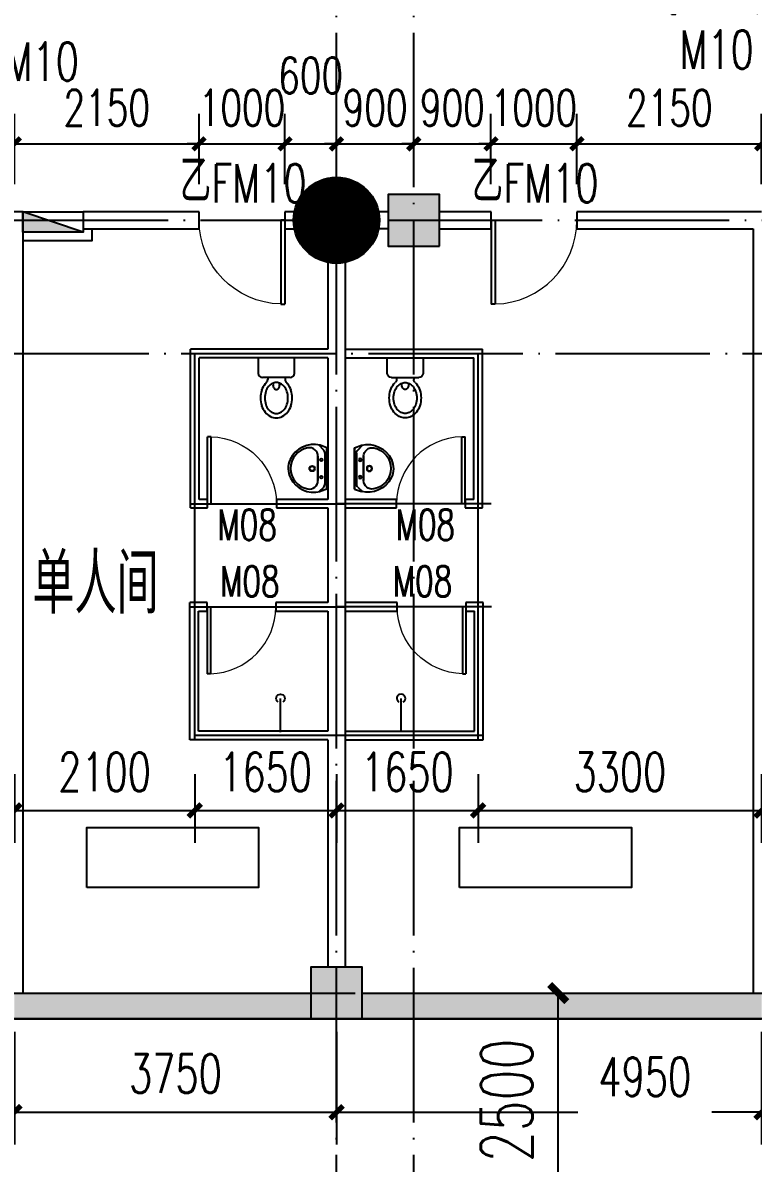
# Model space of a CAD drawing. Extents: x 246015 to 608740, y -108003 to 88400.
# Drawn here: x 441702 to 450206, y -31442 to -18161 of the extents above; entities that cross this region are included whole.
import ezdxf

# ---------------------------------------------------------------- set-up
doc = ezdxf.new("R2010")
doc.units = 0
doc.header["$LTSCALE"] = 3000
doc.header["$MEASUREMENT"] = 0
doc.header["$PDMODE"] = 1
doc.linetypes.add('DOTE', pattern=[2.42, 2, -0.2, 0.02, -0.2])
doc.layers.get('0').update_dxf_attribs({"linetype": 'CONTINUOUS'})
doc.layers.get('DEFPOINTS').update_dxf_attribs({"linetype": 'CONTINUOUS'})
for name, color, linetype in [('column', 9, 'CONTINUOUS'), ('dote', 1, 'DOTE'), ('LVTRY', 6, 'CONTINUOUS'), ('PUB_DIM', 3, 'CONTINUOUS'), ('PUB_HATCH', 8, 'CONTINUOUS'), ('PUB_TEXT', 7, 'CONTINUOUS'), ('stair', 2, 'CONTINUOUS'), ('WALL', 9, 'CONTINUOUS'), ('WALL-1', 31, 'CONTINUOUS'), ('WINDOW', 4, 'CONTINUOUS'), ('WINDOW_TEXT', 7, 'CONTINUOUS'), ('消火栓', 6, 'CONTINUOUS')]:
    doc.layers.add(name, color=color, linetype=linetype)
doc.styles.add('_TCH_WINDOW', font='SIMPLEX', dxfattribs={"bigfont": 'GBCBIG'})
doc.styles.add('DIM_FONT', font='simplex.shx', dxfattribs={"width": 0.7, "bigfont": 'hztxt.shx'})
doc.dimstyles.new('DIMN140', dxfattribs={"dimscale": 1.4, "dimtxt": 300, "dimasz": 100, "dimexe": 250, "dimexo": 300, "dimgap": 150, "dimtad": 1, "dimdec": 0, "dimzin": 0, "dimdsep": 46, "dimtxsty": 'DIM_FONT', "dimblk": 'ARCHTICK', "dimcen": 0.09, "dimclrt": 7, "dimazin": 2, "dimtfac": 1, "dimtdec": 0, "dimtix": 1, "dimtmove": 2, "dimatfit": 3, "dimfxl": 0, "dimtolj": 1, "dimtzin": 0, "dimarcsym": 0})
doc.dimstyles.new('DIMN150', dxfattribs={"dimscale": 1.5, "dimtxt": 300, "dimasz": 100, "dimexe": 250, "dimexo": 300, "dimgap": 150, "dimtad": 1, "dimdec": 0, "dimzin": 0, "dimdsep": 46, "dimtxsty": 'DIM_FONT', "dimblk": 'ARCHTICK', "dimcen": 0.09, "dimclrt": 7, "dimazin": 2, "dimtfac": 1, "dimtdec": 0, "dimtix": 1, "dimtmove": 2, "dimatfit": 3, "dimfxl": 0, "dimtolj": 1, "dimtzin": 0, "dimarcsym": 0})
doc.dimstyles.new('DIMN200', dxfattribs={"dimscale": 2, "dimtxt": 300, "dimasz": 100, "dimexe": 250, "dimexo": 300, "dimgap": 150, "dimtad": 1, "dimdec": 0, "dimzin": 0, "dimdsep": 46, "dimtxsty": 'DIM_FONT', "dimblk": 'ARCHTICK', "dimcen": 0.09, "dimclrt": 7, "dimazin": 2, "dimtfac": 1, "dimtdec": 0, "dimtix": 1, "dimtmove": 2, "dimatfit": 3, "dimfxl": 0, "dimtolj": 1, "dimtzin": 0, "dimarcsym": 0})

# ---------------------------------------------------------------- blocks, each defined once
blk = doc.blocks.new('_ARCHTICK')
at = {"color": 0, "linetype": 'ByBlock', "const_width": 0.4}
blk.add_lwpolyline([(-0.5, -0.5), (0.5, 0.5)], dxfattribs=at)
blk = doc.blocks.new('*D417')
at = {"layer": 'DEFPOINTS', "color": 0}
for p in [(450304, -19571), (448153, -20461), (450304, -20461)]:
    blk.add_point(p, dxfattribs=at)
at = {"layer": 'PUB_DIM', "color": 0, "lineweight": -2}
for p, q in [((448153, -20041), (448153, -19221)), ((450304, -20041), (450304, -19221)), ((448153, -19571), (450304, -19571))]:
    blk.add_line(p, q, dxfattribs=at)
at = {"layer": 'PUB_DIM', "color": 0, "lineweight": -2, "xscale": 140, "yscale": 140, "zscale": 140, "rotation": 180}
blk.add_blockref('_ARCHTICK', (448153, -19571), dxfattribs=at)
at = {"layer": 'PUB_DIM', "color": 0, "lineweight": -2, "xscale": 140, "yscale": 140, "zscale": 140}
blk.add_blockref('_ARCHTICK', (450304, -19571), dxfattribs=at)
at = {"layer": 'PUB_DIM', "color": 7, "insert": (449229, -19151), "char_height": 420, "attachment_point": 5, "style": 'DIM_FONT'}
blk.add_mtext('\\A1;2150', dxfattribs=at)
blk = doc.blocks.new('*D418')
at = {"layer": 'DEFPOINTS', "color": 0}
for p in [(448153, -19571), (447153, -20461), (448153, -20461)]:
    blk.add_point(p, dxfattribs=at)
at = {"layer": 'PUB_DIM', "color": 0, "lineweight": -2}
for p, q in [((447153, -20041), (447153, -19221)), ((448153, -20041), (448153, -19221)), ((447153, -19571), (447013, -19571)), ((447153, -19571), (448153, -19571)), ((448153, -19571), (448293, -19571))]:
    blk.add_line(p, q, dxfattribs=at)
at = {"layer": 'PUB_DIM', "color": 0, "lineweight": -2, "xscale": 140, "yscale": 140, "zscale": 140}
blk.add_blockref('_ARCHTICK', (447153, -19571), dxfattribs=at)
at = {"layer": 'PUB_DIM', "color": 0, "lineweight": -2, "xscale": 140, "yscale": 140, "zscale": 140, "rotation": 180}
blk.add_blockref('_ARCHTICK', (448153, -19571), dxfattribs=at)
at = {"layer": 'PUB_DIM', "color": 7, "insert": (447653, -19151), "char_height": 420, "attachment_point": 5, "style": 'DIM_FONT'}
blk.add_mtext('\\A1;1000', dxfattribs=at)
blk = doc.blocks.new('*D419')
at = {"layer": 'DEFPOINTS', "color": 0}
for p in [(447153, -19571), (446254, -20461), (447153, -20461)]:
    blk.add_point(p, dxfattribs=at)
at = {"layer": 'PUB_DIM', "color": 0, "lineweight": -2}
for p, q in [((446254, -20041), (446254, -19221)), ((447153, -20041), (447153, -19221)), ((446254, -19571), (446114, -19571)), ((446254, -19571), (447153, -19571)), ((447153, -19571), (447293, -19571))]:
    blk.add_line(p, q, dxfattribs=at)
at = {"layer": 'PUB_DIM', "color": 0, "lineweight": -2, "xscale": 140, "yscale": 140, "zscale": 140}
blk.add_blockref('_ARCHTICK', (446254, -19571), dxfattribs=at)
at = {"layer": 'PUB_DIM', "color": 0, "lineweight": -2, "xscale": 140, "yscale": 140, "zscale": 140, "rotation": 180}
blk.add_blockref('_ARCHTICK', (447153, -19571), dxfattribs=at)
at = {"layer": 'PUB_DIM', "color": 7, "insert": (446704, -19151), "char_height": 420, "attachment_point": 5, "style": 'DIM_FONT'}
blk.add_mtext('\\A1;900', dxfattribs=at)
blk = doc.blocks.new('*D420')
at = {"layer": 'DEFPOINTS', "color": 0}
for p in [(446254, -19571), (445354, -20461), (446254, -20461)]:
    blk.add_point(p, dxfattribs=at)
at = {"layer": 'PUB_DIM', "color": 0, "lineweight": -2}
for p, q in [((445354, -20041), (445354, -19221)), ((446254, -20041), (446254, -19221)), ((445354, -19571), (445214, -19571)), ((445354, -19571), (446254, -19571)), ((446254, -19571), (446394, -19571))]:
    blk.add_line(p, q, dxfattribs=at)
at = {"layer": 'PUB_DIM', "color": 0, "lineweight": -2, "xscale": 140, "yscale": 140, "zscale": 140}
blk.add_blockref('_ARCHTICK', (445354, -19571), dxfattribs=at)
at = {"layer": 'PUB_DIM', "color": 0, "lineweight": -2, "xscale": 140, "yscale": 140, "zscale": 140, "rotation": 180}
blk.add_blockref('_ARCHTICK', (446254, -19571), dxfattribs=at)
at = {"layer": 'PUB_DIM', "color": 7, "insert": (445804, -19151), "char_height": 420, "attachment_point": 5, "style": 'DIM_FONT'}
blk.add_mtext('\\A1;900', dxfattribs=at)
blk = doc.blocks.new('*D421')
at = {"layer": 'DEFPOINTS', "color": 0}
for p in [(445354, -19571), (444754, -20461), (445354, -20461)]:
    blk.add_point(p, dxfattribs=at)
at = {"layer": 'PUB_DIM', "color": 0, "lineweight": -2}
for p, q in [((444754, -20041), (444754, -19221)), ((445354, -20041), (445354, -19221)), ((444754, -19571), (445354, -19571))]:
    blk.add_line(p, q, dxfattribs=at)
at = {"layer": 'PUB_DIM', "color": 0, "lineweight": -2, "xscale": 140, "yscale": 140, "zscale": 140, "rotation": 180}
blk.add_blockref('_ARCHTICK', (444754, -19571), dxfattribs=at)
at = {"layer": 'PUB_DIM', "color": 0, "lineweight": -2, "xscale": 140, "yscale": 140, "zscale": 140}
blk.add_blockref('_ARCHTICK', (445354, -19571), dxfattribs=at)
at = {"layer": 'PUB_DIM', "color": 7, "insert": (445054, -18776), "char_height": 420, "attachment_point": 5, "style": 'DIM_FONT'}
blk.add_mtext('\\A1;600', dxfattribs=at)
blk = doc.blocks.new('*D422')
at = {"layer": 'DEFPOINTS', "color": 0}
for p in [(444754, -19571), (443754, -20461), (444754, -20461)]:
    blk.add_point(p, dxfattribs=at)
at = {"layer": 'PUB_DIM', "color": 0, "lineweight": -2}
for p, q in [((443754, -20041), (443754, -19221)), ((444754, -20041), (444754, -19221)), ((443754, -19571), (443614, -19571)), ((443754, -19571), (444754, -19571)), ((444754, -19571), (444894, -19571))]:
    blk.add_line(p, q, dxfattribs=at)
at = {"layer": 'PUB_DIM', "color": 0, "lineweight": -2, "xscale": 140, "yscale": 140, "zscale": 140}
blk.add_blockref('_ARCHTICK', (443754, -19571), dxfattribs=at)
at = {"layer": 'PUB_DIM', "color": 0, "lineweight": -2, "xscale": 140, "yscale": 140, "zscale": 140, "rotation": 180}
blk.add_blockref('_ARCHTICK', (444754, -19571), dxfattribs=at)
at = {"layer": 'PUB_DIM', "color": 7, "insert": (444254, -19151), "char_height": 420, "attachment_point": 5, "style": 'DIM_FONT'}
blk.add_mtext('\\A1;1000', dxfattribs=at)
blk = doc.blocks.new('*D423')
at = {"layer": 'DEFPOINTS', "color": 0}
for p in [(443754, -19571), (441604, -20461), (443754, -20461)]:
    blk.add_point(p, dxfattribs=at)
at = {"layer": 'PUB_DIM', "color": 0, "lineweight": -2}
for p, q in [((441604, -20041), (441604, -19221)), ((443754, -20041), (443754, -19221)), ((441604, -19571), (443754, -19571))]:
    blk.add_line(p, q, dxfattribs=at)
at = {"layer": 'PUB_DIM', "color": 0, "lineweight": -2, "xscale": 140, "yscale": 140, "zscale": 140, "rotation": 180}
blk.add_blockref('_ARCHTICK', (441604, -19571), dxfattribs=at)
at = {"layer": 'PUB_DIM', "color": 0, "lineweight": -2, "xscale": 140, "yscale": 140, "zscale": 140}
blk.add_blockref('_ARCHTICK', (443754, -19571), dxfattribs=at)
at = {"layer": 'PUB_DIM', "color": 7, "insert": (442679, -19151), "char_height": 420, "attachment_point": 5, "style": 'DIM_FONT'}
blk.add_mtext('\\A1;2150', dxfattribs=at)
blk = doc.blocks.new('*D713')
at = {"layer": 'DEFPOINTS', "color": 0}
for p in [(445354, -29461), (450304, -29461), (450304, -30849)]:
    blk.add_point(p, dxfattribs=at)
at = {"layer": 'PUB_DIM', "color": 0, "lineweight": -2}
for p, q in [((445354, -29911), (445354, -31224)), ((450304, -29911), (450304, -31224)), ((445354, -30849), (448164, -30849)), ((450304, -30849), (449724, -30849))]:
    blk.add_line(p, q, dxfattribs=at)
at = {"layer": 'PUB_DIM', "color": 0, "lineweight": -2, "xscale": 150, "yscale": 150, "zscale": 150, "rotation": 180}
blk.add_blockref('_ARCHTICK', (445354, -30849), dxfattribs=at)
at = {"layer": 'PUB_DIM', "color": 0, "lineweight": -2, "xscale": 150, "yscale": 150, "zscale": 150}
blk.add_blockref('_ARCHTICK', (450304, -30849), dxfattribs=at)
at = {"layer": 'PUB_DIM', "color": 7, "insert": (448944, -30436), "char_height": 450, "attachment_point": 5, "style": 'DIM_FONT'}
blk.add_mtext('\\A1;4950', dxfattribs=at)
blk = doc.blocks.new('*D714')
at = {"layer": 'DEFPOINTS', "color": 0}
for p in [(441604, -29461), (445354, -29461), (445354, -30849)]:
    blk.add_point(p, dxfattribs=at)
at = {"layer": 'PUB_DIM', "color": 0, "lineweight": -2}
for p, q in [((441604, -29911), (441604, -31224)), ((445354, -29911), (445354, -31224)), ((441604, -30849), (445354, -30849))]:
    blk.add_line(p, q, dxfattribs=at)
at = {"layer": 'PUB_DIM', "color": 0, "lineweight": -2, "xscale": 150, "yscale": 150, "zscale": 150, "rotation": 180}
blk.add_blockref('_ARCHTICK', (441604, -30849), dxfattribs=at)
at = {"layer": 'PUB_DIM', "color": 0, "lineweight": -2, "xscale": 150, "yscale": 150, "zscale": 150}
blk.add_blockref('_ARCHTICK', (445354, -30849), dxfattribs=at)
at = {"layer": 'PUB_DIM', "color": 7, "insert": (443479, -30399), "char_height": 450, "attachment_point": 5, "style": 'DIM_FONT'}
blk.add_mtext('\\A1;3750', dxfattribs=at)
blk = doc.blocks.new('*D766')
at = {"layer": 'DEFPOINTS', "color": 0}
for p in [(441604, -26462), (443704, -26462), (443704, -27335)]:
    blk.add_point(p, dxfattribs=at)
at = {"layer": 'PUB_DIM', "color": 0, "lineweight": -2}
for p, q in [((441604, -26912), (441604, -27710)), ((443704, -26912), (443704, -27710)), ((441604, -27335), (443704, -27335))]:
    blk.add_line(p, q, dxfattribs=at)
at = {"layer": 'PUB_DIM', "color": 0, "lineweight": -2, "xscale": 150, "yscale": 150, "zscale": 150, "rotation": 180}
blk.add_blockref('_ARCHTICK', (441604, -27335), dxfattribs=at)
at = {"layer": 'PUB_DIM', "color": 0, "lineweight": -2, "xscale": 150, "yscale": 150, "zscale": 150}
blk.add_blockref('_ARCHTICK', (443704, -27335), dxfattribs=at)
at = {"layer": 'PUB_DIM', "color": 7, "insert": (442654, -26885), "char_height": 450, "attachment_point": 5, "style": 'DIM_FONT'}
blk.add_mtext('\\A1;2100', dxfattribs=at)
blk = doc.blocks.new('*D767')
at = {"layer": 'DEFPOINTS', "color": 0}
for p in [(443704, -26462), (445354, -26462), (445354, -27335)]:
    blk.add_point(p, dxfattribs=at)
at = {"layer": 'PUB_DIM', "color": 0, "lineweight": -2}
for p, q in [((443704, -26912), (443704, -27710)), ((445354, -26912), (445354, -27710)), ((443704, -27335), (445354, -27335))]:
    blk.add_line(p, q, dxfattribs=at)
at = {"layer": 'PUB_DIM', "color": 0, "lineweight": -2, "xscale": 150, "yscale": 150, "zscale": 150, "rotation": 180}
blk.add_blockref('_ARCHTICK', (443704, -27335), dxfattribs=at)
at = {"layer": 'PUB_DIM', "color": 0, "lineweight": -2, "xscale": 150, "yscale": 150, "zscale": 150}
blk.add_blockref('_ARCHTICK', (445354, -27335), dxfattribs=at)
at = {"layer": 'PUB_DIM', "color": 7, "insert": (444529, -26885), "char_height": 450, "attachment_point": 5, "style": 'DIM_FONT'}
blk.add_mtext('\\A1;1650', dxfattribs=at)
blk = doc.blocks.new('*D768')
at = {"layer": 'DEFPOINTS', "color": 0}
for p in [(445354, -26462), (447003, -26462), (447003, -27335)]:
    blk.add_point(p, dxfattribs=at)
at = {"layer": 'PUB_DIM', "color": 0, "lineweight": -2}
for p, q in [((445354, -26912), (445354, -27710)), ((447003, -26912), (447003, -27710)), ((445354, -27335), (447003, -27335))]:
    blk.add_line(p, q, dxfattribs=at)
at = {"layer": 'PUB_DIM', "color": 0, "lineweight": -2, "xscale": 150, "yscale": 150, "zscale": 150, "rotation": 180}
blk.add_blockref('_ARCHTICK', (445354, -27335), dxfattribs=at)
at = {"layer": 'PUB_DIM', "color": 0, "lineweight": -2, "xscale": 150, "yscale": 150, "zscale": 150}
blk.add_blockref('_ARCHTICK', (447003, -27335), dxfattribs=at)
at = {"layer": 'PUB_DIM', "color": 7, "insert": (446179, -26885), "char_height": 450, "attachment_point": 5, "style": 'DIM_FONT'}
blk.add_mtext('\\A1;1650', dxfattribs=at)
blk = doc.blocks.new('*D769')
at = {"layer": 'DEFPOINTS', "color": 0}
for p in [(447003, -26462), (450304, -26462), (450304, -27335)]:
    blk.add_point(p, dxfattribs=at)
at = {"layer": 'PUB_DIM', "color": 0, "lineweight": -2}
for p, q in [((447003, -26912), (447003, -27710)), ((450304, -26912), (450304, -27710)), ((447003, -27335), (450304, -27335))]:
    blk.add_line(p, q, dxfattribs=at)
at = {"layer": 'PUB_DIM', "color": 0, "lineweight": -2, "xscale": 150, "yscale": 150, "zscale": 150, "rotation": 180}
blk.add_blockref('_ARCHTICK', (447003, -27335), dxfattribs=at)
at = {"layer": 'PUB_DIM', "color": 0, "lineweight": -2, "xscale": 150, "yscale": 150, "zscale": 150}
blk.add_blockref('_ARCHTICK', (450304, -27335), dxfattribs=at)
at = {"layer": 'PUB_DIM', "color": 7, "insert": (448654, -26885), "char_height": 450, "attachment_point": 5, "style": 'DIM_FONT'}
blk.add_mtext('\\A1;3300', dxfattribs=at)
blk = doc.blocks.new('*D1007')
at = {"layer": 'DEFPOINTS', "color": 0}
for p in [(445654, -29461), (447936, -29461), (445654, -31961)]:
    blk.add_point(p, dxfattribs=at)
at = {"layer": 'PUB_DIM', "color": 0, "lineweight": -2}
for p, q in [((446254, -29461), (448436, -29461)), ((447936, -31961), (447936, -29461)), ((446254, -31961), (448436, -31961))]:
    blk.add_line(p, q, dxfattribs=at)
at = {"layer": 'PUB_DIM', "color": 0, "lineweight": -2, "xscale": 200, "yscale": 200, "zscale": 200}
for p, rotation in [((447936, -29461), 90), ((447936, -31961), 270)]:
    blk.add_blockref('_ARCHTICK', p, dxfattribs=dict(at, rotation=rotation))
at = {"layer": 'PUB_DIM', "color": 7, "insert": (447336, -30711), "char_height": 600, "attachment_point": 5, "rotation": 90, "style": 'DIM_FONT'}
blk.add_mtext('\\A1;2500', dxfattribs=at)
blk = doc.blocks.new('_YZH')
blk.add_circle((0, 0), 0.5)
at = {"layer": 'PUB_HATCH', "const_width": 0.5}
blk.add_lwpolyline([(-0.25, 0, 1), (0.25, 0, 1)], format="xyb", close=True, dxfattribs=at)
blk = doc.blocks.new('_FZH')
blk.add_lwpolyline([(-0.5, -0.5), (0.5, -0.5), (0.5, 0.5), (-0.5, 0.5)], close=True)
at = {"layer": 'PUB_HATCH'}
blk.add_solid([(-0.5, -0.5), (0.5, -0.5), (-0.5, 0.5), (0.5, 0.5)], dxfattribs=at)
blk = doc.blocks.new('$DorLib2D$00000001')
for p, q in [((0.45, 0.975), (0.5, 0.975)), ((0.45, 0), (0.45, 0.975)), ((0.5, 0), (0.5, 0.975)), ((0.5, 0), (0.45, 0))]:
    blk.add_line(p, q)
at = {"lineweight": 13}
blk.add_arc((0.475, 0), 0.975, 91.4693, 180, dxfattribs=at)
blk = doc.blocks.new('$lvtry$00000005')
for p, q in [((-210, 0, 0), (-210, -180, 0)), ((210, 0, 0), (-210, 0, 0)), ((210, -180, 0), (210, 0, 0)), ((160, -230, 0), (-160, -230, 0)), ((-101, -230, 0), (-101, -254, 0)), ((101, -230, 0), (101, -254, 0))]:
    blk.add_line(p, q)
at = {"elevation": 0}
blk.add_lwpolyline([(-135, -469, 0.080312), (-123, -544, 0.089014), (-92, -602, 0.104918), (-46, -639, 0.119812), (0, -650, 0.119812), (46, -639, 0.104918), (92, -602, 0.089014), (123, -544, 0.080312), (135, -469, 0.080312), (123, -395, 0.089014), (92, -337, 0.104918), (46, -300, 0.119812), (0, -288, 0.119812), (-46, -300, 0.104918), (-92, -337, 0.089014), (-123, -395, 0.080312)], format="xyb", close=True, dxfattribs=at)
for points in [[(-35, -295, 0.013578), (-36, -298, 0.073567), (-39, -318, 0.073567)], [(-39, -318, 0.073567), (-36, -339, 0.084454), (-27, -356, 0.10642), (-14, -368, 0.129709), (0, -372, 0.129709), (14, -368, 0.10642), (27, -356, 0.084454), (36, -339, 0.073567), (39, -318, 0.073567), (36, -298, 0.014016), (35, -295, 0.10642)]]:
    blk.add_lwpolyline(points, format="xyb", dxfattribs=at)
for centre, radius, start, end in [((-160, -180, 0), 50, 180, 270), ((-151, -254, 0), 50, 314.8144, 0), ((151, -254, 0), 50, 180, 225.2555), ((160, -180, 0), 50, 270, 0), ((102, -469, 0), 287, 161.6333, 180), ((52, -453, 0), 235, 141.2863, 161.6333), ((20, -427, 0), 194, 134.8144, 141.2863), ((-20, -427, 0), 194, 38.7137, 45.2555), ((-52, -453, 0), 235, 18.3667, 38.7137), ((-102, -469, 0), 287, 0, 18.3667), ((102, -469, 0), 287, 180, 198.3667), ((-102, -469, 0), 287, 341.6333, 0), ((52, -486, 0), 235, 198.3667, 218.7137), ((20, -512, 0), 194, 218.7137, 242.6714), ((-20, -512, 0), 194, 297.3286, 321.2863), ((-52, -486, 0), 235, 321.2863, 341.6333), ((0, -551, 0), 150, 242.6714, 270), ((0, -551, 0), 150, 270, 297.3286)]:
    blk.add_arc(centre, radius, start, end)
blk = doc.blocks.new('$lvtry$00000010')
blk.add_line((0, -37), (0, -432))
blk.add_arc((0, -432), 50, 121.0332, 58.9668)
blk = doc.blocks.new('$lvtry$00000178')
for p, q in [((-240, 0, 0), (-270, -79, 0)), ((240, 0, 0), (-240, 0, 0)), ((-237, 0, 0), (239, 0, 0)), ((240, 0, 0), (270, -79, 0)), ((-213, -36, 0), (-271, -91, 0)), ((-179, -23, 0), (181, -23, 0)), ((-141, -105, 0), (141, -105, 0)), ((141, -105, 0), (-141, -105, 0)), ((217, -37, 0), (274, -95, 0))]:
    blk.add_line(p, q)
for centre, radius in [((-99, -65, 0), 16.3), ((101, -65, 0), 16.3), ((2, -172, 0), 31.6)]:
    blk.add_circle(centre, radius)
at = {"lineweight": 13}
blk.add_circle((2, -172, 0), 23, dxfattribs=at)
for centre, radius, start, end in [((28, -152, 0), 307, 166.1751, 244.7296), ((-141, -205, 0), 100, 90, 190.5602), ((-179, -73, 0), 50, 90, 133.181), ((-28, -152, 0), 307, 297.0639, 13.8249), ((141, -205, 0), 100, 349.4398, 90), ((181, -73, 0), 50, 44.5607, 90), ((0, -179, 0), 243, 190.5602, 349.4398), ((0, -201, 0), 250, 245.8071, 296.4628)]:
    blk.add_arc(centre, radius, start, end)
blk.add_point((1, -65, 0))
blk = doc.blocks.new('$TwtSys$00000434')
for p, q in [((-0.5, 0.5), (-0.5, -0.5)), ((-0.5, -0.5), (0.5, 0.5)), ((0.5, 0.5), (-0.5, 0.5)), ((0.5, -0.5), (0.5, 0.5)), ((-0.5, -0.5), (0.5, -0.5))]:
    blk.add_line(p, q)
blk.add_solid([(0.5, -0.5), (0.5, 0.5), (-0.5, -0.5)])

msp = doc.modelspace()

# ---------------------------------------------------------------- hatches: boundary and pattern name
at = {"layer": 'PUB_HATCH'}
for points in [[(445053.9, -29761.4), (445053.9, -29461.4), (441603.9, -29461.4), (441603.9, -29761.4)], [(445653.9, -29461.4), (445653.9, -29761.4), (450303.9, -29761.4), (450303.9, -29461.4)]]:
    msp.add_hatch(color=256, dxfattribs=at).paths.add_polyline_path(points)

# ---------------------------------------------------------------- linework, layer by layer
at = {"layer": 'dote', "ltscale": 0.3}
for p, q in [((445353.9, -81061.4), (445353.9, 53538.6)), ((446253.9, -81061.4), (446253.9, 53538.6)), ((295667.9, -20461.4), (554353.9, -20461.4)), ((417410.9, -22011.4), (454653.9, -22011.4)), ((443653.9, -23761.6), (445453.9, -23761.6)), ((447153.9, -23761.6), (445353.9, -23761.6)), ((443647.3, -24961.7), (445447.3, -24961.7)), ((447160.4, -24961.7), (445360.4, -24961.7)), ((295667.9, -29461.4), (554353.9, -29461.4))]:
    msp.add_line(p, q, dxfattribs=at)
at = {"layer": 'dote'}
for p, q in [((443704.3, -26511.7), (443704.3, -22011.4)), ((447003.4, -26511.7), (447003.4, -22011.4)), ((447060.4, -26461.7), (443704.3, -26461.7))]:
    msp.add_line(p, q, dxfattribs=at)
at = {"layer": 'LVTRY'}
for points in [[(442447, -28231), (442447, -27531), (444447, -27531), (444447, -28231), (442447, -28231)], [(446787.8, -28231), (446787.8, -27531), (448787.8, -27531), (448787.8, -28231), (446787.8, -28231)]]:
    msp.add_lwpolyline(points, close=True, dxfattribs=at)
at = {"layer": 'stair'}
msp.add_lwpolyline([(299553.9, 3467.8), (299553.9, 28838.6), (316453.9, 28838.6), (316453.9, 27409.7), (323493.1, 28025.5), (322800.2, 35945.3, -0.0349916), (393128.8, 42129.1), (393066.7, 42838.6), (467189.2, 42838.6), (467163, 42538.6), (467127.7, 42135.3, -0.0358539), (537955.2, 35916.1), (536854.9, 23339.1), (538648, 23182.2), (537798.3, 13438.6), (553653.9, 13438.6), (553653.9, -20761.4), (454653.9, -20761.4), (454653.9, -29761.4), (393186.2, -29761.4), (325560.9, -48546.2), (299553.9, 3467.8)], format="xyb", close=True, dxfattribs=at)
at = {"layer": 'WALL'}
for p, q in [((441703.9, -20361.4), (439453.4, -20361.4)), ((441703.9, -20361.4), (441703.9, -29461.4)), ((443754.3, -20361.4), (442403.9, -20361.4)), ((442403.9, -20361.4), (442403.9, -20561.4)), ((443754.3, -20561.4), (443754.3, -20361.4)), ((444864, -20361.4), (444754.3, -20361.4)), ((444754.3, -20361.4), (444754.3, -20561.4)), ((445953.9, -20361.4), (445843.8, -20361.4)), ((447153.4, -20361.4), (446553.9, -20361.4)), ((447153.4, -20561.4), (447153.4, -20361.4)), ((450303.9, -20361.4), (448153.4, -20361.4)), ((448153.4, -20361.4), (448153.4, -20561.4)), ((442403.9, -20561.4), (443754.3, -20561.4)), ((444754.3, -20561.4), (444864, -20561.4)), ((445953.9, -20561.4), (445843.8, -20561.4)), ((446553.9, -20561.4), (447153.4, -20561.4)), ((448153.4, -20561.4), (450203.9, -20561.4)), ((450203.9, -20561.4), (450203.9, -29461.4)), ((445253.9, -20951.3), (445253.9, -21961.4)), ((445453.9, -20951.3), (445453.9, -22011.4)), ((445253.9, -21961.4), (443653.9, -21961.4)), ((443653.9, -23811.6), (443653.9, -21961.4)), ((445453.9, -21961.4), (447053.9, -21961.4)), ((445453.9, -21961.4), (445453.9, -22061.4)), ((445453.9, -22011.4), (445453.9, -23761.6)), ((447053.9, -23811.6), (447053.9, -21961.4)), ((445253.9, -22061.4), (443753.9, -22061.4)), ((443753.9, -23711.6), (443753.9, -22061.4)), ((445253.9, -22061.4), (445253.9, -23711.6)), ((445453.9, -22061.4), (446953.9, -22061.4)), ((446953.9, -23711.6), (446953.9, -22061.4)), ((443853.9, -23711.6), (443753.9, -23711.6)), ((443853.9, -23811.6), (443853.9, -23711.6)), ((445253.9, -23711.6), (444653.9, -23711.6)), ((444653.9, -23711.6), (444653.9, -23811.6)), ((446053.9, -23711.6), (445453.9, -23711.6)), ((445453.9, -23711.6), (445453.9, -23811.6)), ((445453.9, -23761.6), (445453.9, -24961.7)), ((446053.9, -23811.6), (446053.9, -23711.6)), ((446953.9, -23711.6), (446853.9, -23711.6)), ((446853.9, -23711.6), (446853.9, -23811.6)), ((443653.9, -23811.6), (443853.9, -23811.6)), ((444653.9, -23811.6), (445253.9, -23811.6)), ((445253.9, -23811.6), (445253.9, -24911.7)), ((445453.9, -23811.6), (446053.9, -23811.6)), ((446853.9, -23811.6), (447053.9, -23811.6)), ((443847.3, -24911.7), (443647.3, -24911.7)), ((443647.3, -26511.7), (443647.3, -24911.7)), ((443847.3, -25011.7), (443847.3, -24911.7)), ((445253.9, -24911.7), (444647.3, -24911.7)), ((444647.3, -24911.7), (444647.3, -25011.7)), ((446060.4, -24911.7), (445453.9, -24911.7)), ((445453.9, -24911.7), (445453.9, -25011.7)), ((445453.9, -24961.7), (445453.9, -26461.7)), ((446060.4, -25011.7), (446060.4, -24911.7)), ((447060.4, -24911.7), (446860.4, -24911.7)), ((446860.4, -24911.7), (446860.4, -25011.7)), ((447060.4, -26511.7), (447060.4, -24911.7)), ((443747.3, -25011.7), (443847.3, -25011.7)), ((443747.3, -26411.7), (443747.3, -25011.7)), ((444647.3, -25011.7), (445253.9, -25011.7)), ((445253.9, -25011.7), (445253.9, -26411.7)), ((445453.9, -25011.7), (446060.4, -25011.7)), ((446860.4, -25011.7), (446960.4, -25011.7)), ((446960.4, -26411.7), (446960.4, -25011.7)), ((445253.9, -26411.7), (443747.3, -26411.7)), ((445453.9, -26411.7), (446960.4, -26411.7)), ((445453.9, -26411.7), (445453.9, -26511.7)), ((445253.9, -26511.7), (443647.3, -26511.7)), ((445253.9, -26511.7), (445253.9, -29161.4)), ((445453.9, -26461.7), (445453.9, -29161.4)), ((445453.9, -26511.7), (447060.4, -26511.7)), ((441603.9, -29461.4), (445053.9, -29461.4)), ((445653.9, -29461.4), (450303.9, -29461.4)), ((441603.9, -29761.4), (445053.9, -29761.4)), ((445653.9, -29761.4), (450303.9, -29761.4))]:
    msp.add_line(p, q, dxfattribs=at)
at = {"layer": 'WALL-1'}
for points in [[(442403.9, -20561.4), (442403.9, -20601.4), (441703.9, -20601.4)], [(442503.9, -20561.4), (442503.9, -20701.4), (441703.9, -20701.4)]]:
    msp.add_lwpolyline(points, dxfattribs=at)

# ---------------------------------------------------------------- block references
at = {"layer": 'column', "xscale": 1000, "yscale": 1000, "zscale": 1000}
msp.add_blockref('_YZH', (445353.9, -20461.4), dxfattribs=at)
at = {"layer": 'column', "xscale": 600, "yscale": 600, "zscale": 600}
for p, rotation in [((446253.9, -20461.4), 90), ((445353.9, -29461.4), 90.00000001325128)]:
    msp.add_blockref('_FZH', p, dxfattribs=dict(at, rotation=rotation))
at = {"layer": 'LVTRY'}
msp.add_blockref('$lvtry$00000005', (444653.9, -22061.4), dxfattribs=at)
for name, p, yscale, rotation in [('$lvtry$00000005', (446153.9, -22061.4), -0.9999999999999998, 180), ('$lvtry$00000178', (445565.1, -23350.9), -1, 270.0000000001104), ('$lvtry$00000010', (444702, -26461.4, 0), -0.9999999999999986, 359.9999745933305)]:
    msp.add_blockref(name, p, dxfattribs=dict(at, yscale=yscale, rotation=rotation))
for name, p, rotation in [('$lvtry$00000178', (445242.6, -23350.9), 269.9999999998895), ('$lvtry$00000010', (446105.8, -26461.4, 0), 180.0000254066695)]:
    msp.add_blockref(name, p, dxfattribs=dict(at, rotation=rotation))
at = {"layer": 'WINDOW'}
ref = msp.add_blockref('$DorLib2D$00000001', (449753.9, -18061.4), dxfattribs=dict(at, xscale=1000, yscale=-1000, zscale=1000, rotation=179.9999999986476))
ref.add_attrib('A', 'M10', (449348.9, -18697), dxfattribs={"layer": 'WINDOW_TEXT', "height": 446.25, "rotation": 360, "style": '_TCH_WINDOW', "width": 0.705882})
at = {"layer": 'WINDOW', "yscale": 1000, "rotation": 179.9999999986701}
for p, xscale, zscale in [((444254.3, -20461.4), -1000, -1000), ((447653.4, -20461.4), 1000, 1000)]:
    msp.add_blockref('$DorLib2D$00000001', p, dxfattribs=dict(at, xscale=xscale, zscale=zscale))
at = {"layer": 'WINDOW'}
ref = msp.add_blockref('$DorLib2D$00000001', (444253.9, -23761.6), dxfattribs=dict(at, xscale=800, yscale=-800, zscale=800, rotation=180))
ref.add_attrib('A', 'M08', (444000.9, -24844.5), dxfattribs={"layer": 'WINDOW_TEXT', "height": 357, "style": '_TCH_WINDOW', "width": 0.705882})
ref = msp.add_blockref('$DorLib2D$00000001', (446453.9, -23761.6), dxfattribs=dict(at, xscale=800, yscale=800, zscale=800))
ref.add_attrib('A', 'M08', (446010.8, -24844.5), dxfattribs={"layer": 'WINDOW_TEXT', "height": 357, "style": '_TCH_WINDOW', "width": 0.705882})
ref = msp.add_blockref('$DorLib2D$00000001', (444247.3, -24961.7), dxfattribs=dict(at, xscale=800, yscale=800, zscale=800, rotation=180))
ref.add_attrib('A', 'M08', (443968.6, -24185.1), dxfattribs={"layer": 'WINDOW_TEXT', "height": 357, "style": '_TCH_WINDOW', "width": 0.705882})
ref = msp.add_blockref('$DorLib2D$00000001', (446460.4, -24961.7), dxfattribs=dict(at, xscale=800, yscale=-800, zscale=800))
ref.add_attrib('A', 'M08', (446043.1, -24185.1), dxfattribs={"layer": 'WINDOW_TEXT', "height": 357, "style": '_TCH_WINDOW', "width": 0.705882})
at = {"layer": '消火栓', "xscale": -700, "yscale": 240, "zscale": 700, "rotation": 359.9999999975827}
msp.add_blockref('$TwtSys$00000434', (442053.9, -20481.4), dxfattribs=at)

# ---------------------------------------------------------------- texts
at = {"layer": 'PUB_TEXT', "style": 'DIM_FONT', "width": 0.7}
msp.add_text('单人间', height=700, dxfattribs=at).set_placement((441813.6, -25043.6))
at = {"layer": 'WINDOW_TEXT', "style": '_TCH_WINDOW', "width": 0.705882}
for p in [(441248.2, -18836.4), (443898.6, -20252.9), (447297.7, -20252.9)]:
    msp.add_text('FM10', height=446.25, rotation=360, dxfattribs=at).set_placement(p)
at = {"layer": 'WINDOW_TEXT', "style": '_TCH_WINDOW'}
for p in [(443530, -20252.9), (446929.1, -20252.9)]:
    msp.add_text('乙', height=506.4, rotation=360, dxfattribs=at).set_placement(p)

# ---------------------------------------------------------------- dimensions: what is measured, and where the dimension line sits
at = {"layer": 'PUB_DIM'}
for base, p1, p2, dimstyle, picture, middle in [((445353.9, -19570.6), (444754.3, -20461.4), (445353.9, -20461.4), 'DIMN140', '*D421', (445054.1, -18776.1)), ((450303.9, -30848.5), (445353.9, -29461.4), (450303.9, -29461.4), 'DIMN150', '*D713', (448944.4, -30436))]:
    dim = msp.add_linear_dim(base=base, p1=p1, p2=p2, angle=0, dimstyle=dimstyle, dxfattribs=at)
    dim.commit()
    dim.dimension.update_dxf_attribs({"geometry": picture, "text_midpoint": middle, "dimtype": 129})
for p1, p2, distance, dimstyle, picture, middle in [((441603.9, -20461.4), (443754.3, -20461.4), 890.8, 'DIMN140', '*D423', (442679.1, -19150.6)), ((443754.3, -20461.4), (444754.3, -20461.4), 890.8, 'DIMN140', '*D422', (444254.3, -19150.6)), ((445353.9, -20461.4), (446253.9, -20461.4), 890.8, 'DIMN140', '*D420', (445803.9, -19150.6)), ((446253.8654, -20461.3735), (447153.4281, -20461.3735), 890.8115, 'DIMN140', '*D419', (446703.6467, -19150.562)), ((447153.4, -20461.4), (448153.4, -20461.4), 890.8, 'DIMN140', '*D418', (447653.4, -19150.6)), ((448153.4281, -20461.3735), (450303.8654, -20461.3735), 890.8115, 'DIMN140', '*D417', (449228.6467, -19150.562)), ((441603.9, -26461.7), (443704.3, -26461.7), -873.6, 'DIMN150', '*D766', (442654.1, -26885.2)), ((443704.3, -26461.7), (445353.9, -26461.7), -873.6, 'DIMN150', '*D767', (444529.1, -26885.2)), ((445353.8654, -26461.6892), (447003.3886, -26461.6892), -873.5536, 'DIMN150', '*D768', (446178.627, -26885.2428)), ((447003.3886, -26461.6892), (450303.8654, -26461.6892), -873.5536, 'DIMN150', '*D769', (448653.627, -26885.2428)), ((445653.9, -31961.4), (445653.9, -29461.4), -2282.2, 'DIMN200', '*D1007', (447336.1, -30711.4)), ((441603.9, -29461.4), (445353.9, -29461.4), -1387.1, 'DIMN150', '*D714', (443478.9, -30398.5))]:
    dim = msp.add_aligned_dim(p1=p1, p2=p2, distance=distance, dimstyle=dimstyle, dxfattribs=at)
    dim.commit()
    dim.dimension.update_dxf_attribs({"geometry": picture, "text_midpoint": middle})

doc.saveas('drawing.dxf')
